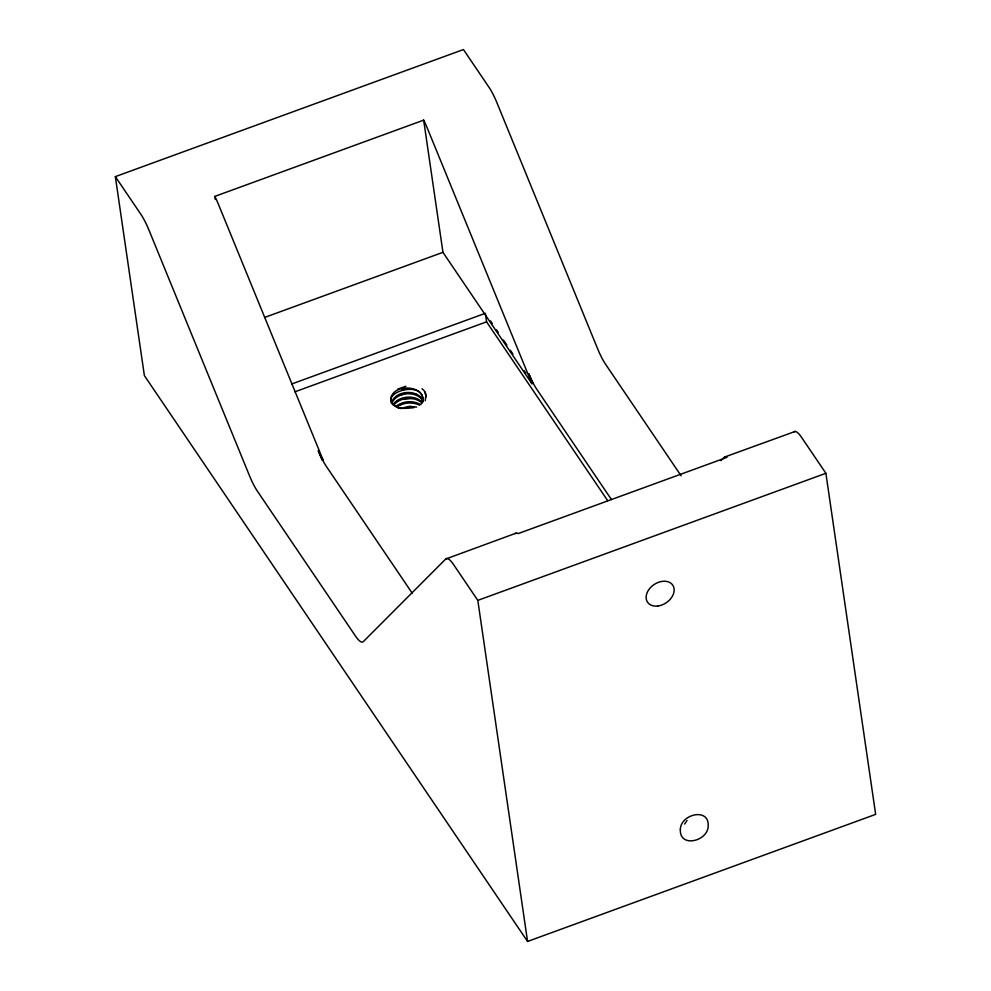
<?xml version="1.0" encoding="UTF-8"?>
<svg xmlns="http://www.w3.org/2000/svg" width="991" height="991" viewBox="0 0 991 991"><rect width="100%" height="100%" fill="white"/><g stroke="black" fill="none" stroke-linecap="round" stroke-linejoin="round"><path stroke-width="1.49" d="M423.008 401.937C425.486 376.357 369.779 395.657 399.819 408.193L397.713 407.66M391.371 403.312C394.653 390.181 417.707 388.583 423.355 400.723M391.668 403.597C396.239 391.618 417.062 390.206 423.33 401.392M425.238 400.736L425.957 394.542A19.486 12.784 -8.3 0 0 422.03 388.745M420.791 404.675C430.503 388.249 400.339 382.39 392.486 394.307A16.116 10.567 -8.3 0 0 398.456 407.71L402.086 408.49M392.919 404.749C399.187 395.669 414.498 394.48 422.29 402.222M684.657 824.041L687.048 820.536M393.7 405.059C400.401 397.106 414.213 396.053 422.005 402.978M516.125 533.146L445.739 559.023L363.325 641.611A30.448 6.949 69.9 0 1 355.558 636.16L257.524 491.375A30.448 6.949 69.9 0 1 249.497 475.742L148.923 229.999A30.448 6.949 69.9 0 0 140.908 214.366L115.352 176.633L463.441 49.55L488.997 87.282A30.448 6.949 69.9 0 1 497.011 102.928L597.585 348.671A30.448 6.949 69.9 0 0 605.6 364.304L681.09 475.767M720.94 460.629L724.198 457.359A30.448 6.949 69.9 0 1 726.985 457.359L518.132 533.604A30.448 6.949 69.9 0 0 515.357 533.604M395.942 406.397C402.532 401.045 412.529 400.191 419.961 404.278M397.131 406.843C403.56 402.42 412.467 401.702 419.478 405.17M397.738 389.178L405.852 386.217M396.734 401.256L399.212 400.079M400.203 408.565L409.481 406.285L416.654 407.115M399.274 404.885L401.925 403.894M215.27 199.426L214.824 196.391L423.665 120.146A30.448 6.949 69.9 0 1 427.394 128.347L531.894 383.678L532.762 383.356L528.835 373.768A30.448 6.949 69.9 0 0 536.862 389.401L611.472 499.588M264.56 317.467L442.952 252.333L531.894 383.678M291.565 384.05L485.33 313.305L486.581 321.84L607.632 500.604M294.86 391.829L486.581 321.84M214.824 196.391A30.448 6.949 69.9 0 1 218.54 204.592L323.041 459.923L322.174 460.245L318.247 450.645A30.448 6.949 69.9 0 0 326.262 466.278L412.169 593.126M445.739 559.023A30.448 6.949 69.9 0 1 453.494 564.474L477.811 600.373L825.887 473.289L875.648 814.367L527.559 941.45L144.376 375.589L115.352 176.633M724.966 456.901L795.191 431.432M399.162 395.298L404.774 393.823M401.9 399.15L413.581 398.258M403.956 408.453L413.681 407.722M401.9 389.711L407.759 388.943M407.648 407.351L413.557 407.202M410.708 389.005L413.581 389.364M413.581 393.799L416.356 394.381M825.887 473.289L801.57 437.39A30.448 6.949 69.9 0 0 793.816 431.94M490.508 320.948L492.23 323.5M496.541 329.867L498.262 332.419M503.44 340.049L506.897 345.153M510.34 350.244L512.929 354.06M524.14 370.622L525.862 373.173M529.318 378.265L532.762 383.356M321.319 457.371L323.041 459.923M424.619 391.606L426.217 396.945M423.665 120.146L442.952 252.333M477.811 600.373L527.559 941.45M680.359 829.393C679.256 848.37 707.946 841.309 708.206 826.073C709.321 807.083 680.619 814.156 680.359 829.393M658.135 605.972A15.224 10.951 -34.1 0 0 673.162 585.83A15.224 10.951 -34.1 0 0 649.117 589.236A15.224 10.951 -34.1 0 0 658.135 605.972"/></g></svg>
